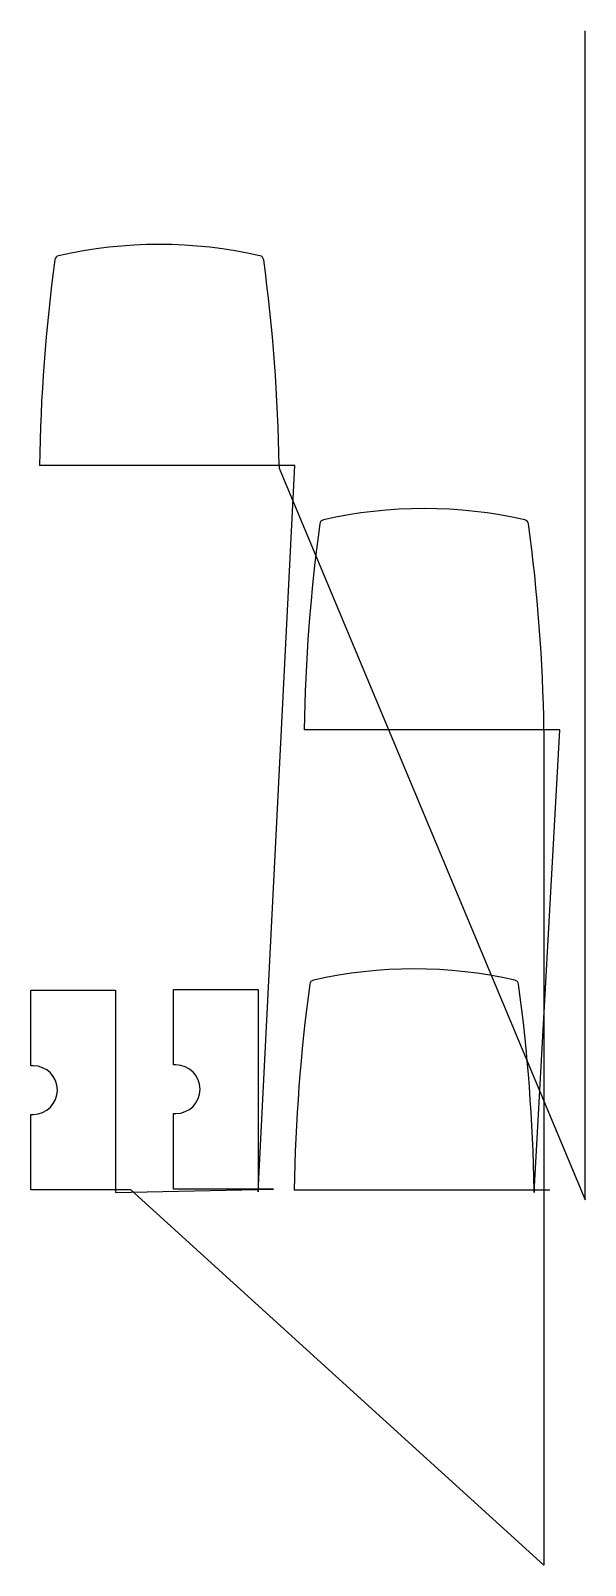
# Model space of a CAD drawing. Header units: metres. Extents: x 95 to 1179, y 0 to 3000.
import ezdxf

# ---------------------------------------------------------------- set-up
doc = ezdxf.new("R2010")
doc.units = ezdxf.units.M

msp = doc.modelspace()

# ---------------------------------------------------------------- linework, layer by layer
at = {"layer": 'TOOL_0'}
for p, q in [((1179.421, 2998.998), (1179.421, 2999.998)), ((1179.421, 714.57), (1179.421, 2998.998)), ((581.136, 2149.811), (112.481, 2149.811)), ((539.879, 730.333), (611.824, 2149.811)), ((611.824, 2149.811), (581.136, 2149.811)), ((581.137, 2149.811), (581.137, 2144.628)), ((581.137, 2144.628), (1179.421, 714.57)), ((1098.69, 1633.541), (630.035, 1633.541)), ((1079.255, 728.486), (1129.378, 1633.541)), ((1129.378, 1633.541), (1098.69, 1633.541)), ((1098.691, 1633.541), (1098.691, 1628.358)), ((1098.691, 1628.358), (1098.691, -0.001)), ((95.433, 976.548), (95.433, 1124.248)), ((95.433, 1124.248), (261.033, 1124.248)), ((261.033, 1124.248), (261.033, 733.848)), ((374.279, 978.243), (374.279, 1125.943)), ((374.279, 1125.943), (539.879, 1125.943)), ((539.879, 1125.943), (539.879, 735.543)), ((100.233, 976.548), (95.433, 976.548)), ((379.079, 978.243), (374.279, 978.243)), ((95.433, 733.848), (95.433, 881.548)), ((95.433, 881.548), (100.233, 881.548)), ((374.279, 735.543), (374.279, 883.243)), ((374.279, 883.243), (379.079, 883.243)), ((261.033, 733.848), (95.433, 733.848)), ((261.033, 728.638), (569.903, 735.543)), ((291.058, 733.848), (261.033, 733.848)), ((261.033, 733.848), (261.033, 728.638)), ((1098.691, -0.001), (291.058, 733.848)), ((539.879, 735.543), (374.279, 735.543)), ((569.903, 735.543), (539.879, 735.543)), ((539.879, 735.543), (539.879, 730.333)), ((1079.254, 733.669), (610.599, 733.669)), ((1109.942, 733.669), (1079.254, 733.669)), ((1079.255, 733.669), (1079.255, 728.486))]:
    msp.add_line(p, q, dxfattribs=at)
for centre, radius, start, end in [((346.809, 1695.061), 887.05, 77.186323, 102.813677), ((3515.607, 2096.061), 3403.55, 172.301745, 179.095128), ((152.216, 2550.689), 9.572, 102.905342, 172.206798), ((541.402, 2550.689), 9.573, 7.793202, 77.094658), ((-2821.989, 2096.061), 3403.55, 0.904872, 7.698255), ((669.77, 2034.419), 9.572, 102.905342, 172.206798), ((864.363, 1178.791), 887.05, 77.186323, 102.813677), ((1058.956, 2034.419), 9.573, 7.793202, 77.094658), ((4033.161, 1579.791), 3403.55, 172.301745, 179.095128), ((-2304.435, 1579.791), 3403.55, 0.904872, 7.698255), ((650.334, 1134.547), 9.572, 102.905342, 172.206798), ((844.927, 278.919), 887.05, 77.186323, 102.813677), ((1039.52, 1134.547), 9.573, 7.793202, 77.094658), ((4013.725, 679.919), 3403.55, 172.301745, 179.095128), ((-2323.871, 679.919), 3403.55, 0.904872, 7.698255), ((100.233, 929.048), 47.5, 270, 90), ((379.079, 930.743), 47.5, 270, 90)]:
    msp.add_arc(centre, radius, start, end, dxfattribs=at)

doc.saveas('drawing.dxf')
